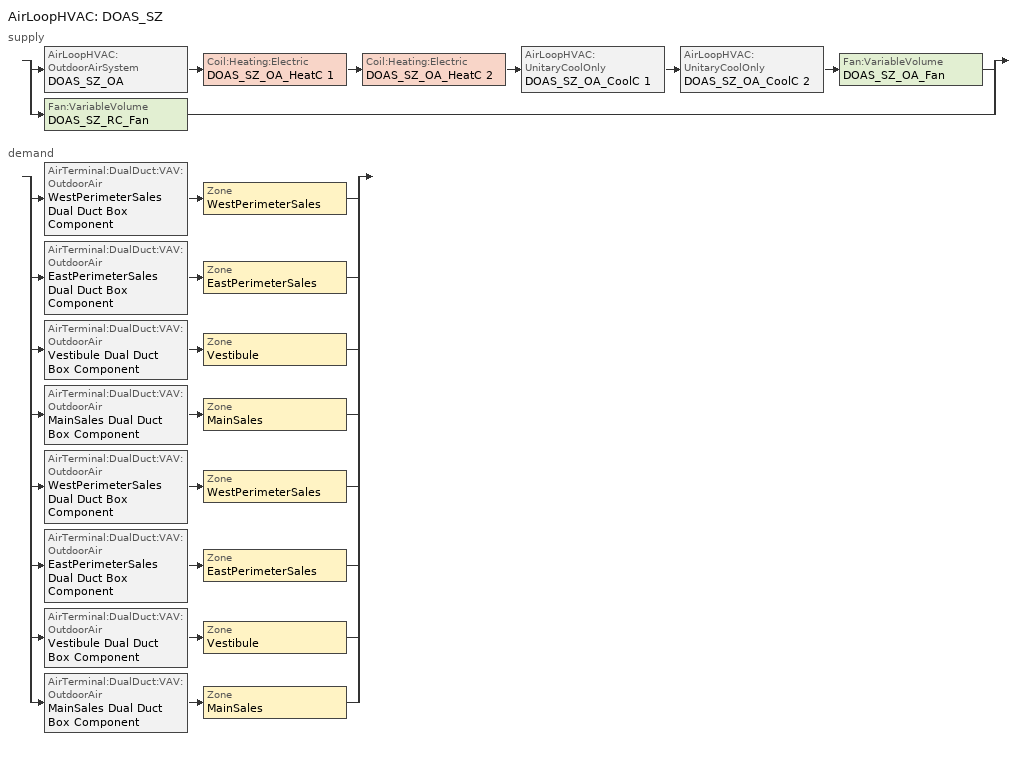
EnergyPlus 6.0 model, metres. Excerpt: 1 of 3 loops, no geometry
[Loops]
AirLoopHVAC 'DOAS_SZ'
 supply: split
  | AirLoopHVAC:OutdoorAirSystem 'DOAS_SZ_OA' > Coil:Heating:Electric 'DOAS_SZ_OA_HeatC 1' > Coil:Heating:Electric 'DOAS_SZ_OA_HeatC 2' > AirLoopHVAC:UnitaryCoolOnly 'DOAS_SZ_OA_CoolC 1' > AirLoopHVAC:UnitaryCoolOnly 'DOAS_SZ_OA_CoolC 2' > Fan:VariableVolume 'DOAS_SZ_OA_Fan'
  | Fan:VariableVolume 'DOAS_SZ_RC_Fan'
 demand: split
  | AirTerminal:DualDuct:VAV:OutdoorAir 'WestPerimeterSales Dual Duct Box Component' > Zone 'WestPerimeterSales'
  | AirTerminal:DualDuct:VAV:OutdoorAir 'EastPerimeterSales Dual Duct Box Component' > Zone 'EastPerimeterSales'
  | AirTerminal:DualDuct:VAV:OutdoorAir 'Vestibule Dual Duct Box Component' > Zone 'Vestibule'
  | AirTerminal:DualDuct:VAV:OutdoorAir 'MainSales Dual Duct Box Component' > Zone 'MainSales'
  | AirTerminal:DualDuct:VAV:OutdoorAir 'WestPerimeterSales Dual Duct Box Component' > Zone 'WestPerimeterSales'
  | AirTerminal:DualDuct:VAV:OutdoorAir 'EastPerimeterSales Dual Duct Box Component' > Zone 'EastPerimeterSales'
  | AirTerminal:DualDuct:VAV:OutdoorAir 'Vestibule Dual Duct Box Component' > Zone 'Vestibule'
  | AirTerminal:DualDuct:VAV:OutdoorAir 'MainSales Dual Duct Box Component' > Zone 'MainSales'
[ComponentCost:LineItem]
Name | Line Item Type | Item | Cost per Each | Quantity | Cost per Unit of Output Capacity
Infiltration:WestPerimeterSales | General | WestPerimeterSales | 1 | 0
People:WestPerimeterSales | General | WestPerimeterSales | 1 | 13.2784
LIGHTING EQUIP:WestPerimeterSales | Lights | WestPerimeterSales |  |  | 1
ElectricEquipment:WestPerimeterSales:PlugMisc | General | WestPerimeterSales | 1 | 0.6639
Infiltration:EastPerimeterSales | General | EastPerimeterSales | 1 | 0
People:EastPerimeterSales | General | EastPerimeterSales | 1 | 13.2784
LIGHTING EQUIP:EastPerimeterSales | Lights | EastPerimeterSales |  |  | 1
ElectricEquipment:EastPerimeterSales:PlugMisc | General | EastPerimeterSales | 1 | 0.6639
Infiltration:Vestibule | General | Vestibule | 1 | 0
People:Vestibule | General | Vestibule | 1 | 1.8005
LIGHTING EQUIP:Vestibule | Lights | Vestibule |  |  | 1
Infiltration:MainSales | General | MainSales | 1 | 0
People:MainSales | General | MainSales | 1 | 448.0447
LIGHTING EQUIP:MainSales | Lights | MainSales |  |  | 1
ElectricEquipment:MainSales:PlugMisc | General | MainSales | 1 | 22.4022
[Sizing:Zone] Zone Cooling Design Supply Air Temperature {C}=14; Zone Heating Design Supply Air Temperature {C}=40; Zone Cooling Design Supply Air Humidity Ratio {kg-H20/kg-air}=0.0085; Zone Heating Design Supply Air Humidity Ratio {kg-H20/kg-air}=0.008; Outdoor Air Method=Flow/Zone; Outside Air Flow per Person {(m3/s)/person}=0; Outside Air Flow per Zone Floor Area {(m3/s)/m2}=0; Cooling Design Air Flow Method {Flow/Zone | DesignDay | DesignDayWithLimit}=DesignDay; Cooling Minimum Air Flow Fraction=0; Heating Design Air Flow Method {Flow/Zone | DesignDay}=DesignDay; Heating Design Air Flow Rate=0
Name | Outside Air Flow per Zone {m3/s}
WestPerimeterSales; EastPerimeterSales | 0.17239
Vestibule | 0.0233749
MainSales | 5.81684
[ZoneControl:Thermostat] Control Type Schedule=Dual Zone Control Type Sched
Name | Zone | Control 1
WestPerimeterSales Thermostat | WestPerimeterSales | WestPerimeterSales DualSPSched
EastPerimeterSales Thermostat | EastPerimeterSales | EastPerimeterSales DualSPSched
Vestibule Thermostat | Vestibule | Vestibule DualSPSched
MainSales Thermostat | MainSales | MainSales DualSPSched
[ThermostatSetpoint:DualSetpoint] Heating Setpoint Temperature Schedule=HtgSetP_Sch; Cooling Setpoint Temperature Schedule=ClgSetP_Sch
WestPerimeterSales DualSPSched; EastPerimeterSales DualSPSched; Vestibule DualSPSched; MainSales DualSPSched
[Zone equipment]
WestPerimeterSales: WestPerimeterSales Dual Duct Box Component, WestPerimeterSales PTHP
EastPerimeterSales: EastPerimeterSales Dual Duct Box Component, EastPerimeterSales PTHP
Vestibule: Vestibule Dual Duct Box Component, Vestibule PTHP
MainSales: MainSales Dual Duct Box Component, MainSales PTHP
[AirTerminal:DualDuct:VAV:OutdoorAir] Availability Schedule=ALWAYS_ON; Maximum Damper Air Flow Rate {m3/s}=AUTOSIZE
Name | Design Specification Outdoor Air Object
WestPerimeterSales Dual Duct Box Component | WestPerimeterSales Dual Duct Box OA Design Spec
EastPerimeterSales Dual Duct Box Component | EastPerimeterSales Dual Duct Box OA Design Spec
Vestibule Dual Duct Box Component | Vestibule Dual Duct Box OA Design Spec
MainSales Dual Duct Box Component | MainSales Dual Duct Box OA Design Spec
[DesignSpecification:OutdoorAir] Outdoor Air Method=Sum; Outdoor Air Flow per Person {m3/s-person}=0.00354; Outdoor Air Flow per Zone Floor Area {m3/s-m2}=0.00061; Outdoor Air Flow per Zone {m3/s}=0; Outdoor Air Flow Air Changes per Hour {1/hr}=0; Outdoor Air Flow Rate Fraction Schedule=MinOA_Sched
WestPerimeterSales Dual Duct Box OA Design Spec; EastPerimeterSales Dual Duct Box OA Design Spec; Vestibule Dual Duct Box OA Design Spec; MainSales Dual Duct Box OA Design Spec
[ZoneHVAC:PackagedTerminalHeatPump] Availability Schedule=ALWAYS_ON; Supply Air Flow Rate During Cooling Operation=AUTOSIZE; Supply Air Flow Rate During Heating Operation=AUTOSIZE; Supply Air Flow Rate When No Cooling or Heating is Needed=AUTOSIZE; Outdoor Air Flow Rate During Cooling Operation=0; Outdoor Air Flow Rate During Heating Operation=0; Outdoor Air Flow Rate When No Cooling or Heating is Needed=0; Heating Convergence Tolerance=0.001; Minimum Outdoor Dry-Bulb Temperature for Compressor Operation=-8; Cooling Convergence Tolerance=0.001; Maximum Supply Air Temperature from Supplemental Heater {C}=AUTOSIZE; Maximum Outdoor Dry-Bulb Temperature for Supplemental Heater Operation {C}=18; Fan Placement=DrawThrough
Name | Supply Air Fan | Heating Coil | Cooling Coil | Supplemental Heating Coil | Supply Air Fan Operating Mode Schedule
WestPerimeterSales PTHP | WestPerimeterSales PTHPFan | WestPerimeterSales PTHP Heat Pump | WestPerimeterSales PTHP DX Coil | WestPerimeterSales PTHP Supplmnt Htg Coil | WestPerimeterSales PTHP Mode Sched
EastPerimeterSales PTHP | EastPerimeterSales PTHPFan | EastPerimeterSales PTHP Heat Pump | EastPerimeterSales PTHP DX Coil | EastPerimeterSales PTHP Supplmnt Htg Coil | EastPerimeterSales PTHP Mode Sched
Vestibule PTHP | Vestibule PTHPFan | Vestibule PTHP Heat Pump | Vestibule PTHP DX Coil | Vestibule PTHP Supplmnt Htg Coil | Vestibule PTHP Mode Sched
MainSales PTHP | MainSales PTHPFan | MainSales PTHP Heat Pump | MainSales PTHP DX Coil | MainSales PTHP Supplmnt Htg Coil | MainSales PTHP Mode Sched
[Fan:OnOff] Availability Schedule=ALWAYS_ON; Fan Efficiency=0.516; Pressure Rise {Pa}=550; Maximum Flow Rate {m3/s}=AUTOSIZE; Motor Efficiency=0.85; Motor In Airstream Fraction=1
WestPerimeterSales PTHPFan; EastPerimeterSales PTHPFan; Vestibule PTHPFan; MainSales PTHPFan
[Coil:Cooling:DX:SingleSpeed] Availability Schedule=ALWAYS_ON; Rated Total Cooling Capacity {W}=AUTOSIZE; Rated Sensible Heat Ratio=AUTOSIZE; Rated COP=4; Rated Air Flow Rate {m3/s}=AUTOSIZE; Rated Evaporator Fan Power Per Volume Flow Rate {W/(m3/s)}=773.3; Nominal Time for Condensate Removal to Begin {s}=1000; Ratio of Initial Moisture Evaporation Rate and Steady State Latent Capacity=1.5; Maximum Cycling Rate {cycles/hr}=3; Latent Capacity Time Constant {s}=45; Condenser Type=AirCooled
Name | Total Cooling Capacity Function of Temperature Curve | Total Cooling Capacity Function of Flow Fraction Curve | Energy Input Ratio Function of Temperature Curve | Energy Input Ratio Function of Flow Fraction Curve | Part Load Fraction Correlation Curve
WestPerimeterSales PTHP DX Coil | WestPerimeterSales PTHP_ClgCapFuncTempCurve | WestPerimeterSales PTHP_ClgCapFuncFlowFracCurve | WestPerimeterSales PTHP_ClgEirFuncTempCurve | WestPerimeterSales PTHP_ClgEirFuncFlowFracCurve | WestPerimeterSales PTHP_ClgPlrCurve
EastPerimeterSales PTHP DX Coil | EastPerimeterSales PTHP_ClgCapFuncTempCurve | EastPerimeterSales PTHP_ClgCapFuncFlowFracCurve | EastPerimeterSales PTHP_ClgEirFuncTempCurve | EastPerimeterSales PTHP_ClgEirFuncFlowFracCurve | EastPerimeterSales PTHP_ClgPlrCurve
Vestibule PTHP DX Coil | Vestibule PTHP_ClgCapFuncTempCurve | Vestibule PTHP_ClgCapFuncFlowFracCurve | Vestibule PTHP_ClgEirFuncTempCurve | Vestibule PTHP_ClgEirFuncFlowFracCurve | Vestibule PTHP_ClgPlrCurve
MainSales PTHP DX Coil | MainSales PTHP_ClgCapFuncTempCurve | MainSales PTHP_ClgCapFuncFlowFracCurve | MainSales PTHP_ClgEirFuncTempCurve | MainSales PTHP_ClgEirFuncFlowFracCurve | MainSales PTHP_ClgPlrCurve
[Coil:Heating:DX:SingleSpeed] Availability Schedule=ALWAYS_ON; Rated Total Heating Capacity {W}=AUTOSIZE; Rated COP=3.4; Rated Air Flow Rate=AUTOSIZE; Minimum Outdoor Dry-Bulb Temperature for Compressor Operation=-8; Maximum Outdoor Dry-Bulb Temperature for Defrost Operation=5; Crankcase Heater Capacity {W}=200; Maximum Outdoor Dry-Bulb Temperature for Crankcase Heater Operation {C}=8; Defrost Strategy=Resistive; Defrost Control=Timed; Defrost Time Period Fraction=0.166667; Resistive Defrost Heater Capacity {W}=AUTOSIZE
Name | Total Heating Capacity Function of Temperature Curve | Total Heating Capacity Function of Flow Fraction Curve | Energy Input Ratio Function of Temperature Curve | Energy Input Ratio Function of Flow Fraction Curve | Part Load Fraction Correlation Curve
WestPerimeterSales PTHP Heat Pump | WestPerimeterSales PTHP_HtgCapFuncTempCurve | WestPerimeterSales PTHP_HtgCapFuncFlowFracCurve | WestPerimeterSales PTHP_HtgEirFuncTempCurve | WestPerimeterSales PTHP_HtgEirFuncFlowFracCurve | WestPerimeterSales PTHP_HtgPlrCurve
EastPerimeterSales PTHP Heat Pump | EastPerimeterSales PTHP_HtgCapFuncTempCurve | EastPerimeterSales PTHP_HtgCapFuncFlowFracCurve | EastPerimeterSales PTHP_HtgEirFuncTempCurve | EastPerimeterSales PTHP_HtgEirFuncFlowFracCurve | EastPerimeterSales PTHP_HtgPlrCurve
Vestibule PTHP Heat Pump | Vestibule PTHP_HtgCapFuncTempCurve | Vestibule PTHP_HtgCapFuncFlowFracCurve | Vestibule PTHP_HtgEirFuncTempCurve | Vestibule PTHP_HtgEirFuncFlowFracCurve | Vestibule PTHP_HtgPlrCurve
MainSales PTHP Heat Pump | MainSales PTHP_HtgCapFuncTempCurve | MainSales PTHP_HtgCapFuncFlowFracCurve | MainSales PTHP_HtgEirFuncTempCurve | MainSales PTHP_HtgEirFuncFlowFracCurve | MainSales PTHP_HtgPlrCurve
[Coil:Heating:Electric] Availability Schedule=ALWAYS_ON; Efficiency=1; Nominal Capacity {W}=AUTOSIZE
WestPerimeterSales PTHP Supplmnt Htg Coil; EastPerimeterSales PTHP Supplmnt Htg Coil; Vestibule PTHP Supplmnt Htg Coil; MainSales PTHP Supplmnt Htg Coil; DOAS_SZ_OA_HeatC 1; DOAS_SZ_OA_HeatC 2
[AirLoopHVAC]
DOAS_SZ: Design Supply Air Flow Rate {m3/s}=AUTOSIZE
[SetpointManager:Scheduled]
DOAS_SZ RC SAT Setpoint: Control Variable {Temperature | Others }=Temperature; Schedule=DOAS_SAT_Sch; Setpoint Node or NodeList=DOAS_SZ Recirc Supply Equipment Outlet Node
[SetpointManager:MixedAir]
Name | Control Variable | Setpoint Node or NodeList | Control Variable {Temperature}
DOAS_SZ_OA_HeatC 1 MixedAir Manager | Temperature | DOAS_SZ_OA_HeatC 1-DOAS_SZ_OA_HeatC 2Node
DOAS_SZ_OA_HeatC 2 MixedAir Manager | Temperature | DOAS_SZ_OA_HeatC 2-DOAS_SZ_OA_CoolC 1Node
DOAS_SZ_OA_CoolC 1 SAT Manager |  | DOAS_SZ_OA_CoolC 1-DOAS_SZ_OA_CoolC 2Node | Temperature
DOAS_SZ_ERVMixed Air Temp Manager | Temperature | DOAS_SZ_OAOutside Air Heat Recovery-DOAS_SZ_OAMixing BoxNode
DOAS_SZ_OAMixed Air Temp Manager | Temperature | DOAS_SZ_OA-DOAS_SZ_OA_HeatC 1Node
[Sizing:System]
DOAS_SZ: Type Of Load To Size On=VENTILATIONREQUIREMENT; Design Outdoor Air Flow Rate {m3/s}=AUTOSIZE; Minimum System Air Flow Ratio=1; Preheat Design Temperature {C}=7; Preheat Design Humidity Ratio {kg-H2O/kg-air}=0.008; Precool Design Temperature {C}=12.8; Precool Design Humidity Ratio {kg-H2O/kg-air}=0.008; Central Cooling Design Supply Air Temperature {C}=12.8; Central Heating Design Supply Air Temperature {C}=40; Sizing Option {Coincident | NonCoincident}=NonCoincident; 100% Outdoor Air in Cooling {Yes | No}=Yes; 100% Outdoor Air in Heating {Yes | No}=Yes; Central Cooling Design Supply Air Humidity Ratio {kg-H2O/kg-air}=0.0085; Central Heating Design Supply Air Humidity Ratio {kg-H2O/kg-air}=0.008; Cooling Design Air Flow Method=DesignDay; Cooling Design Air Flow Rate {m3/s}=0; Heating Design Air Flow Method=DesignDay; Heating Design Air Flow Rate {m3/s}=0
[HeatExchanger:AirToAir:SensibleAndLatent]
DOAS_SZ_OAOutside Air Heat Recovery: Availability Schedule=Always_On; Nominal Supply Air Flow Rate {m3/s}=AUTOSIZE; Sensible Effectiveness at 100% Heating Air Flow=0.826; Latent Effectiveness at 100% Heating Air Flow=0; Sensible Effectiveness at 75% Heating Air Flow=0.826; Latent Effectiveness at 75% Heating Air Flow=0; Sensible Effectiveness at 100% Cooling Air Flow=0.826; Latent Effectiveness at 100% Cooling Air Flow=0; Sensible Effectiveness at 75% Cooling Air Flow=0.826; Latent Effectiveness at 75% Cooling Air Flow=0; Nominal Electric Power {W}=0; Supply Outlet Temperature Control {YES | NO}=Yes; Heat Exchanger Type { Plate | Rotary }=Rotary; Frost Control Type { None | ExhaustAirRecirculation | ExhaustOnly | MinimumExhaustTemperature }=ExhaustOnly; Threshold Temperature {C}=-12.2; Initial Defrost Time Fraction {min/min}=0.167; Rate of Defrost Time Fraction Increase {min/min per deg C}=0.024; Economizer Lockout=Yes
[Controller:OutdoorAir]
DOAS_SZ_OA_Controller: Minimum Outdoor Air Flow Rate {m3/s}=0; Maximum Outdoor Air Flow Rate {m3/s}=AUTOSIZE; Economizer Control Type=NoEconomizer; Economizer Control Action Type=ModulateFlow; Economizer Maximum Limit Dry-Bulb Temperature {C}=28; Economizer Maximum Limit Enthalpy {J/kg}=64000; Economizer Minimum Limit Dry-Bulb Temperature {C}=-100; Lockout Type=NoLockout; Minimum Limit Type=FixedMinimum; Minimum Outdoor Air Schedule=MinOA_Sched; Minimum Fraction of Outdoor Air Schedule=DOAS_SZ_OAMinOAFracSchedule; High Humidity Control=No; Heat Recovery Bypass Control Type=BypassWhenOAFlowGreaterThanMinimum
[AirLoopHVAC:UnitaryCoolOnly] Availability Schedule=ALWAYS_ON
Name | Cooling Coil
DOAS_SZ_OA_CoolC 1 | DOAS_SZ_OA_CoolC 1 DXCoil
DOAS_SZ_OA_CoolC 2 | DOAS_SZ_OA_CoolC 2 DXCoil
[Coil:Cooling:DX:TwoSpeed] Availability Schedule=ALWAYS_ON; Rated High Speed Total Cooling Capacity {W}=AUTOSIZE; Rated High Speed Sensible Heat Ratio=AUTOSIZE; Rated High Speed COP=3; Rated High Speed Air Flow Rate {m3/s}=AUTOSIZE; Rated Low Speed Total Cooling Capacity {W}=AUTOSIZE; Rated Low Speed Sensible Heat Ratio=0.69; Rated Low Speed COP=3; Rated Low Speed Air Flow Rate=AUTOSIZE; Condenser Type=AirCooled; Basin Heater Capacity {W/K}=10; Basin Heater Setpoint Temperature {C}=2
Name | Total Cooling Capacity Function of Temperature Curve | Total Cooling Capacity Function of Flow Fraction Curve | Energy Input Ratio Function of Temperature Curve | Energy Input Ratio Function of Flow Fraction Curve | Part Load Fraction Correlation Curve | Low Speed Total Cooling Capacity Function of Temperature Curve | Low Speed Energy Input Ratio Function of Temperature Curve
DOAS_SZ_OA_CoolC 1 DXCoil | DOAS_SZ_OA_CoolC 1_ClgCapFuncTempCurve | DOAS_SZ_OA_CoolC 1_ClgCapFuncFlowFracCurve | DOAS_SZ_OA_CoolC 1_ClgEirFuncTempCurve | DOAS_SZ_OA_CoolC 1_ClgEirFuncFlowFracCurve | DOAS_SZ_OA_CoolC 1_ClgPlrCurve | DOAS_SZ_OA_CoolC 1_ClgLowSpdCapFuncTempCurve | DOAS_SZ_OA_CoolC 1_ClgLowSpdEirFuncTempCurve
DOAS_SZ_OA_CoolC 2 DXCoil | DOAS_SZ_OA_CoolC 2_ClgCapFuncTempCurve | DOAS_SZ_OA_CoolC 2_ClgCapFuncFlowFracCurve | DOAS_SZ_OA_CoolC 2_ClgEirFuncTempCurve | DOAS_SZ_OA_CoolC 2_ClgEirFuncFlowFracCurve | DOAS_SZ_OA_CoolC 2_ClgPlrCurve | DOAS_SZ_OA_CoolC 2_ClgLowSpdCapFuncTempCurve | DOAS_SZ_OA_CoolC 2_ClgLowSpdEirFuncTempCurve
[Fan:VariableVolume] Fan Efficiency=0.516; Maximum Flow Rate {m3/s}=AUTOSIZE; Fan Power Minimum Flow Rate Input Method {Fraction | FixedFlowRate}=Fraction; Fan Power Minimum Flow Fraction=0.6; Motor In Airstream Fraction=1; Fan Coefficient 1=0.0407599; Fan Coefficient 2=0.088045; Fan Coefficient 3=-0.0729261; Fan Coefficient 4=0.94374; Fan Coefficient 5=0
Name | Availability Schedule | Pressure Rise {Pa} | Motor Efficiency
DOAS_SZ_OA_Fan | MinOA_Sched | 878 | 0.93
DOAS_SZ_RC_Fan | Always_Off | 1078 | 0.9
[Schedule:Compact]
Always_On: Fraction, Through: 12/31, For: AllDays, Until: 24:00, 1
HtgSetP_Sch: Temperature, Through: 12/31, For: Weekdays Saturday, Until: 05:00, 15.6, Until: 24:00, 21, For: Sunday, Until:  5:00, 15.6, Until: 22:00, 21, Until: 24:00, 15.6, For SummerDesignDay, Until: 24:00, 15.6, For WinterDesignDay, Until: 24:00, 21, For: AllOtherDays, Until: 24:00, 21
ClgSetP_Sch: Temperature, Through: 12/31, For: Weekdays Saturday, Until: 05:00, 30, Until: 24:00, 24, For: Sunday, Until: 05:00, 30, Until: 22:00, 24, Until: 24:00, 30, For SummerDesignDay, Until: 24:00, 24, For WinterDesignDay, Until: 24:00, 30, For: AllOtherDays, Until: 24:00, 30
MinOA_Sched: On/Off, Through: 12/31, For: Weekdays Saturday, Until: 06:00, 0, Until: 24:00, 1, For: Sunday, Until: 06:00, 0, Until: 22:00, 1, Until: 24:00, 0, For: SummerDesignDay, Until: 06:00, 0, Until: 24:00, 1, For: WinterDesignDay, Until: 06:00, 0, Until: 24:00, 1, For: AllOtherDays, Until: 24:00, 0
Dual Zone Control Type Sched: Control Type, Through: 12/31, For: AllDays, Until: 24:00, 4
WestPerimeterSales PTHP Mode Sched; EastPerimeterSales PTHP Mode Sched; Vestibule PTHP Mode Sched; MainSales PTHP Mode Sched: Through: 12/31, For: AllDays, Until: 24:00, 0
DOAS_SZ_OAMinOAFracSchedule: Through: 12/31, For: AllDays, Until: 24:00, 1
DOAS_SAT_Sch: Temperature, Through: 12/31, For: AllDays, Until: 24:00, 11.67
Always_Off: Fraction, Through: 12/31, For: AllDays, Until: 24:00, 0
[Curve:Biquadratic] Minimum Value of x=17; Maximum Value of x=22; Minimum Value of y=13; Maximum Value of y=46
Name | Coefficient1 Constant | Coefficient2 x | Coefficient3 x**2 | Coefficient4 y | Coefficient5 y**2 | Coefficient6 x*y
WestPerimeterSales PTHP_ClgCapFuncTempCurve; EastPerimeterSales PTHP_ClgCapFuncTempCurve; Vestibule PTHP_ClgCapFuncTempCurve; MainSales PTHP_ClgCapFuncTempCurve | 0.942588 | 0.00954335 | 0.0018423 | -0.0110427 | 5.249e-06 | -9.72e-06
WestPerimeterSales PTHP_ClgEirFuncTempCurve; EastPerimeterSales PTHP_ClgEirFuncTempCurve; Vestibule PTHP_ClgEirFuncTempCurve; MainSales PTHP_ClgEirFuncTempCurve | 0.342414 | 0.034885 | -0.0006237 | 0.00497722 | 0.000437951 | -0.000728028
DOAS_SZ_OA_CoolC 1_ClgCapFuncTempCurve; DOAS_SZ_OA_CoolC 1_ClgLowSpdCapFuncTempCurve; DOAS_SZ_OA_CoolC 2_ClgCapFuncTempCurve; DOAS_SZ_OA_CoolC 2_ClgLowSpdCapFuncTempCurve | 0.42415 | 0.04426 | -0.00042 | 0.00333 | -0.00008 | -0.00021
DOAS_SZ_OA_CoolC 1_ClgEirFuncTempCurve; DOAS_SZ_OA_CoolC 1_ClgLowSpdEirFuncTempCurve; DOAS_SZ_OA_CoolC 2_ClgEirFuncTempCurve; DOAS_SZ_OA_CoolC 2_ClgLowSpdEirFuncTempCurve | 1.23649 | -0.02431 | 0.00057 | -0.01434 | 0.00063 | -0.00038
[Curve:Quadratic]
Name | Coefficient1 Constant | Coefficient2 x | Coefficient3 x**2 | Minimum Value of x | Maximum Value of x | Coeff 1 constant | coeff 2 x | coeff 3 x**2 | min value of x | max value of x
WestPerimeterSales PTHP_ClgCapFuncFlowFracCurve; EastPerimeterSales PTHP_ClgCapFuncFlowFracCurve; Vestibule PTHP_ClgCapFuncFlowFracCurve; MainSales PTHP_ClgCapFuncFlowFracCurve | 0.718954 | 0.435436 | -0.154193 | 0.75 | 1.25
WestPerimeterSales PTHP_ClgEirFuncFlowFracCurve; EastPerimeterSales PTHP_ClgEirFuncFlowFracCurve; Vestibule PTHP_ClgEirFuncFlowFracCurve; MainSales PTHP_ClgEirFuncFlowFracCurve | 1.1552 | -0.1808 | 0.0256 | 0.5 | 1.5
WestPerimeterSales PTHP_ClgPlrCurve; EastPerimeterSales PTHP_ClgPlrCurve; Vestibule PTHP_ClgPlrCurve; MainSales PTHP_ClgPlrCurve | 0.75 | 0.25 | 0 | 0 | 1
WestPerimeterSales PTHP_HtgEirFuncFlowFracCurve; EastPerimeterSales PTHP_HtgEirFuncFlowFracCurve; Vestibule PTHP_HtgEirFuncFlowFracCurve; MainSales PTHP_HtgEirFuncFlowFracCurve |  |  |  |  |  | 1.3824 | -0.4336 | 0.0512 | 0 | 1
WestPerimeterSales PTHP_HtgPlrCurve; EastPerimeterSales PTHP_HtgPlrCurve; Vestibule PTHP_HtgPlrCurve; MainSales PTHP_HtgPlrCurve |  |  |  |  |  | 0.75 | 0.25 | 0 | 0 | 1
DOAS_SZ_OA_CoolC 1_ClgCapFuncFlowFracCurve; DOAS_SZ_OA_CoolC 2_ClgCapFuncFlowFracCurve | 0.77136 | 0.34053 | -0.11088 | 0.75918 | 1.13877
DOAS_SZ_OA_CoolC 1_ClgEirFuncFlowFracCurve; DOAS_SZ_OA_CoolC 2_ClgEirFuncFlowFracCurve | 1.2055 | -0.32953 | 0.12308 | 0.75918 | 1.13877
DOAS_SZ_OA_CoolC 1_ClgPlrCurve; DOAS_SZ_OA_CoolC 2_ClgPlrCurve | 0.771 | 0.229 | 0 | 0 | 1
[Curve:Cubic]
Name | Coeff 1 constant | coeff 2 x | coeff 3 x**2 | coeff 4 x**3 | min value of x | max value of x
WestPerimeterSales PTHP_HtgCapFuncTempCurve; EastPerimeterSales PTHP_HtgCapFuncTempCurve; Vestibule PTHP_HtgCapFuncTempCurve; MainSales PTHP_HtgCapFuncTempCurve | 0.758746 | 0.027626 | 0.000148716 | 3.4992e-06 | -20 | 20
WestPerimeterSales PTHP_HtgCapFuncFlowFracCurve; EastPerimeterSales PTHP_HtgCapFuncFlowFracCurve; Vestibule PTHP_HtgCapFuncFlowFracCurve; MainSales PTHP_HtgCapFuncFlowFracCurve | 0.84 | 0.16 | 0 | 0 | 0.5 | 1.5
WestPerimeterSales PTHP_HtgEirFuncTempCurve; EastPerimeterSales PTHP_HtgEirFuncTempCurve; Vestibule PTHP_HtgEirFuncTempCurve; MainSales PTHP_HtgEirFuncTempCurve | 1.19248 | -0.0300438 | 0.00103745 | -2.3328e-05 | -20 | 20
